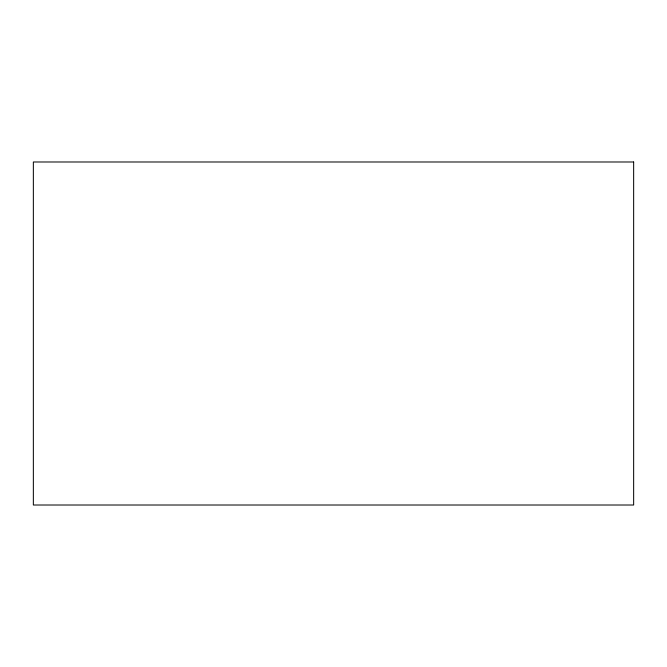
<?xml version="1.0" encoding="UTF-8"?>
<svg xmlns="http://www.w3.org/2000/svg" width="667" height="667" viewBox="0 0 667 667"><rect width="100%" height="100%" fill="white"/><g stroke="black" fill="none" stroke-linecap="round" stroke-linejoin="round"><path stroke-width="1" d="M633.65 161.989L33.35 161.989L33.35 505.011L633.65 505.011L633.65 161.989"/></g></svg>
